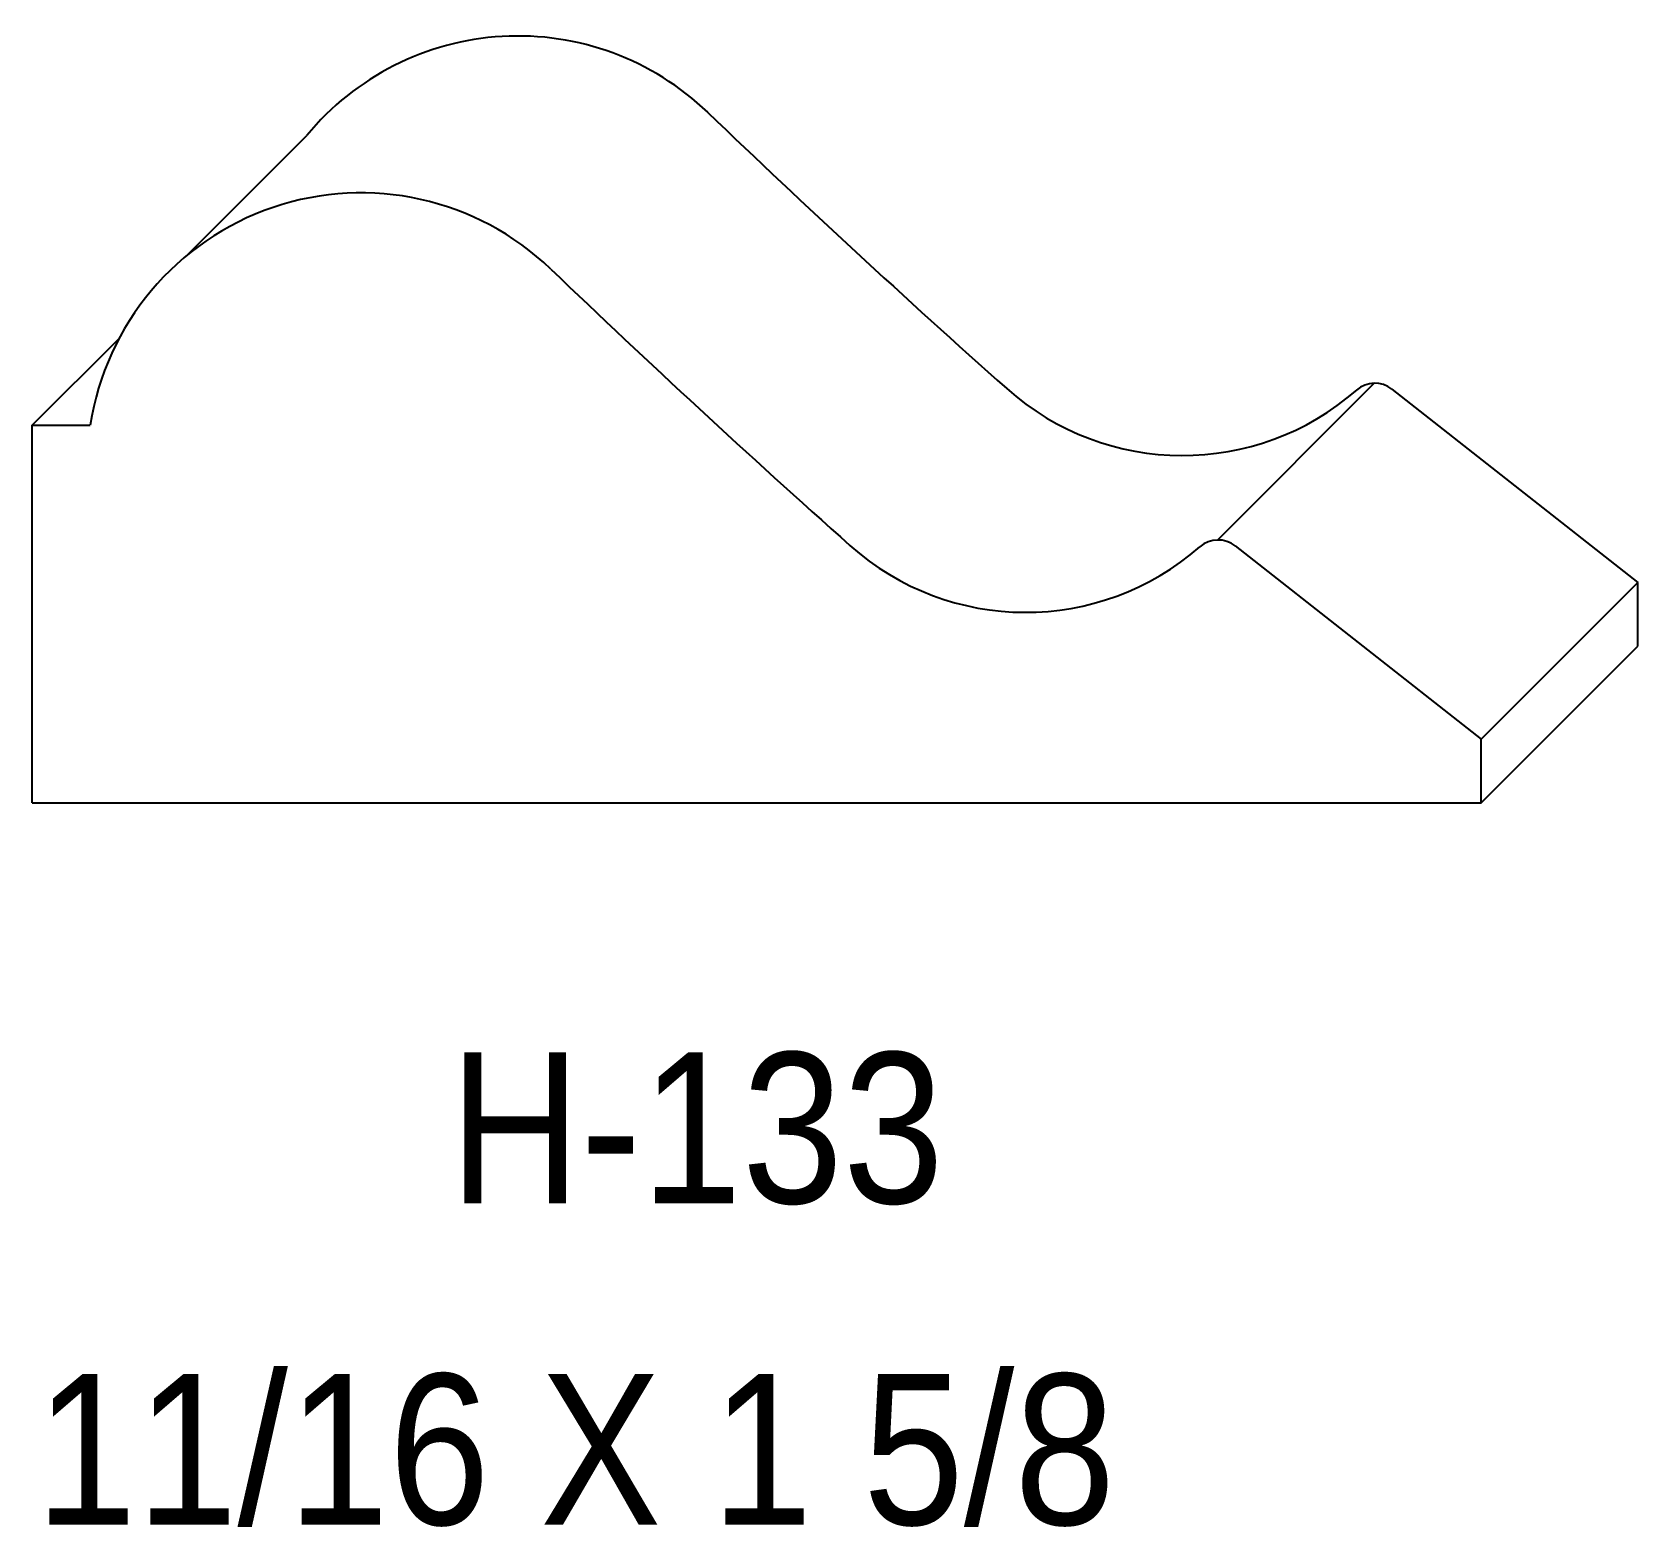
# Model space of a CAD drawing. Extents: x 71.65 to 73.46, y 146.23 to 147.91.
import ezdxf

# ---------------------------------------------------------------- set-up
doc = ezdxf.new("R2010")
doc.units = 0
doc.header["$LTSCALE"] = 5
doc.layers.add('PROFILE', color=7, linetype='CONTINUOUS')
doc.styles.add('TXT', font='TXT', dxfattribs={"height": 3.5})

msp = doc.modelspace()

# ---------------------------------------------------------------- linework, layer by layer
at = {"layer": 'PROFILE', "color": 1, "linetype": 'CONTINUOUS'}
for p, q in [((71.8274, 147.663), (71.9628, 147.7984)), ((71.6532, 147.4719), (71.7516, 147.5702)), ((72.9892, 147.3425), (73.1659, 147.5193)), ((73.186, 147.5126), (73.4632, 147.2946)), ((71.6532, 147.4719), (71.7188, 147.4719)), ((71.6532, 147.0462), (71.6532, 147.4719)), ((73.0093, 147.3359), (73.2864, 147.1179)), ((73.2864, 147.1179), (73.4632, 147.2946)), ((73.4632, 147.223), (73.4632, 147.2946)), ((73.2864, 147.0462), (73.4632, 147.223)), ((73.2864, 147.0462), (73.2864, 147.1179)), ((71.6532, 147.0462), (73.2864, 147.0462))]:
    msp.add_line(p, q, dxfattribs=at)
for centre, major_axis, start_param, end_param in [((72.2009, 147.6017), (0, 0.3089), -0.764451, 0.880118), ((80.9555, 156.731), (0, 12.3398), -3.906044, -3.868849), ((72.0241, 147.4249), (0.3089, 0), 0.806345, 2.989039), ((80.7788, 156.5543), (0, 12.3398), -3.906044, -3.868849), ((72.9499, 147.7358), (0.298, 0), -2.298053, -0.851677), ((73.1667, 147.4881), (0.0312, 0), 0.904321, 2.289916), ((72.7731, 147.559), (0, 0.298), -3.868849, -2.422473), ((72.99, 147.3113), (0, 0.0312), -0.666476, 0.719119)]:
    msp.add_ellipse(centre, major_axis=major_axis, ratio=1, start_param=start_param, end_param=end_param, dxfattribs=at)

# ---------------------------------------------------------------- texts
at = {"layer": 'PROFILE', "color": 1, "linetype": 'CONTINUOUS', "style": 'TXT', "width": 0.9}
for s, height, p in [('H-133', 0.16996, (72.1238, 146.595)), ('11/16 X 1 5/8', 0.169956, (71.6572, 146.2326))]:
    msp.add_text(s, height=height, dxfattribs=at).set_placement(p)

doc.saveas('drawing.dxf')
